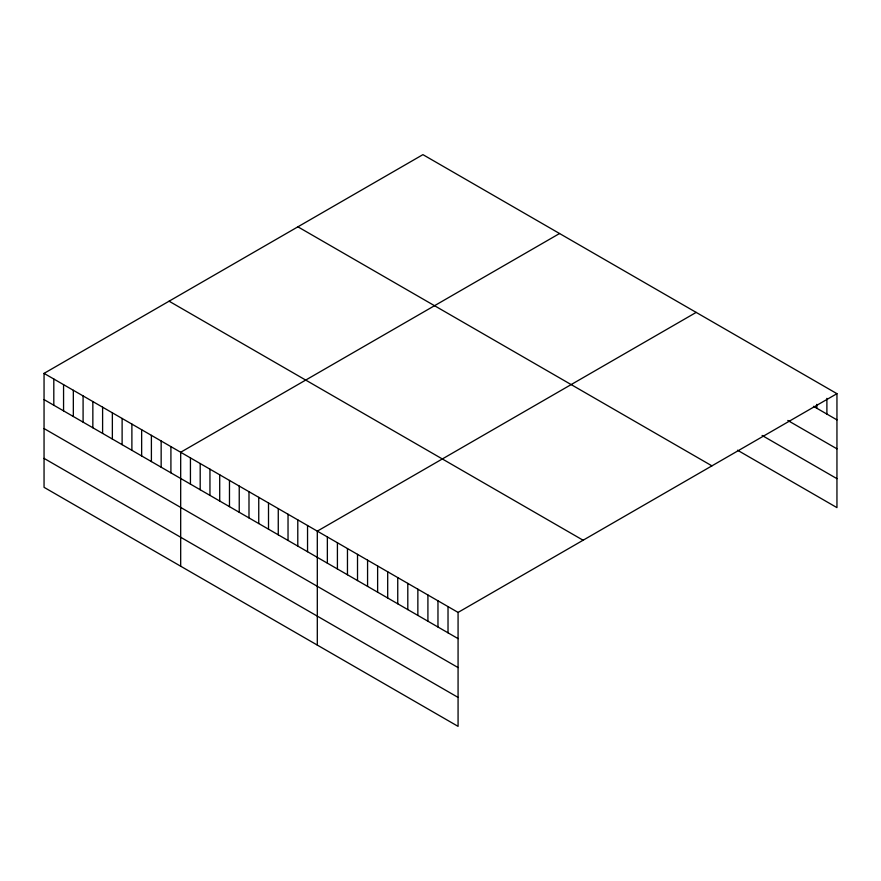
<?xml version="1.0" encoding="UTF-8"?>
<svg xmlns="http://www.w3.org/2000/svg" width="881" height="881" viewBox="0 0 881 881"><rect width="100%" height="100%" fill="white"/><g stroke="black" fill="none" stroke-linecap="round" stroke-linejoin="round"><path stroke-width="1.32" d="M44.05 373.379L458.076 612.416L458.076 726.362L44.05 487.325L44.05 373.379L422.924 154.638L836.95 393.675L836.95 507.621L737.518 450.213M559.556 233.52L180.682 452.261L180.682 566.208M696.177 312.403L317.303 531.144L317.303 645.09M458.076 612.416L836.95 393.675M813.493 406.339L836.95 419.885M787.79 420.457L836.95 448.836M762.098 435.456L836.95 478.669M297.899 226.824L711.925 465.851M169.075 301.192L583.101 540.229M44.05 399.6L458.076 638.626M44.05 428.551L458.076 667.578M44.05 458.373L458.076 697.411M826.896 398.355L826.896 414.081M816.841 404.346L816.841 408.277M448.022 606.613L448.022 632.822M437.967 600.798L437.967 627.019M427.913 594.994L427.913 621.215M417.858 589.191L417.858 615.412M407.804 583.387L407.804 609.608M397.749 577.584L397.749 603.793M387.695 571.78L387.695 597.99M377.63 565.976L377.63 592.186M367.575 560.162L367.575 586.383M357.521 554.358L357.521 580.579M347.466 548.555L347.466 574.775M337.412 542.751L337.412 568.972M327.358 536.947L327.358 563.157M307.546 525.505L307.546 551.726M297.789 519.878L297.789 546.088M288.032 514.24L288.032 540.449M278.264 508.601L278.264 534.822M268.507 502.974L268.507 529.184M258.75 497.336L258.75 523.545M248.993 491.697L248.993 517.918M239.236 486.07L239.236 512.279M229.478 480.431L229.478 506.652M219.71 474.793L219.71 501.014M209.953 469.166L209.953 495.375M200.196 463.527L200.196 489.748M190.439 457.9L190.439 484.11M170.914 446.623L170.914 472.844M161.157 440.996L161.157 467.205M151.4 435.357L151.4 461.578M141.643 429.719L141.643 455.94M131.886 424.091L131.886 450.301M122.118 418.453L122.118 444.674M112.361 412.815L112.361 439.035M102.603 407.187L102.603 433.397M92.846 401.549L92.846 427.77M83.089 395.921L83.089 422.131M73.332 390.283L73.332 416.493M63.564 384.645L63.564 410.865M53.807 379.017L53.807 405.227"/></g></svg>
